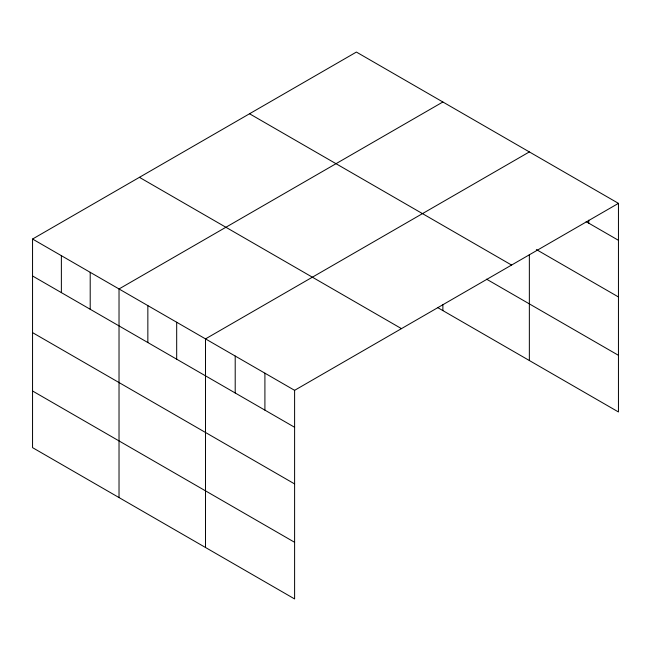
<?xml version="1.0" encoding="UTF-8"?>
<svg xmlns="http://www.w3.org/2000/svg" width="651" height="651" viewBox="0 0 651 651"><rect width="100%" height="100%" fill="white"/><g stroke="black" fill="none" stroke-linecap="round" stroke-linejoin="round"><path stroke-width="0.98" d="M32.55 239.039L294.602 390.331L294.602 598.936L32.55 447.644L32.55 239.039L356.398 52.064L618.45 203.356L618.45 411.961L437.635 307.573M442.875 101.995L119.027 288.963L119.027 497.567M529.353 151.919L205.504 338.894L205.504 547.499M294.602 390.331L618.45 203.356M586.128 221.649L618.45 240.309M536.343 249.545L618.45 296.954M249.528 113.762L511.58 265.063M486.549 279.165L618.45 355.316M139.42 177.332L401.472 328.633M32.55 275.983L294.602 427.276M32.55 332.628L294.602 483.921M32.55 390.991L294.602 542.291M588.748 220.168L588.748 223.163M529.353 254.574L529.353 360.524M442.875 304.53L442.875 310.6M264.908 373.186L264.908 410.13M235.206 356.04L235.206 392.984M176.681 322.245L176.681 359.197M147.85 305.604L147.85 342.556M90.204 272.321L90.204 309.266M61.373 255.68L61.373 292.625"/></g></svg>
